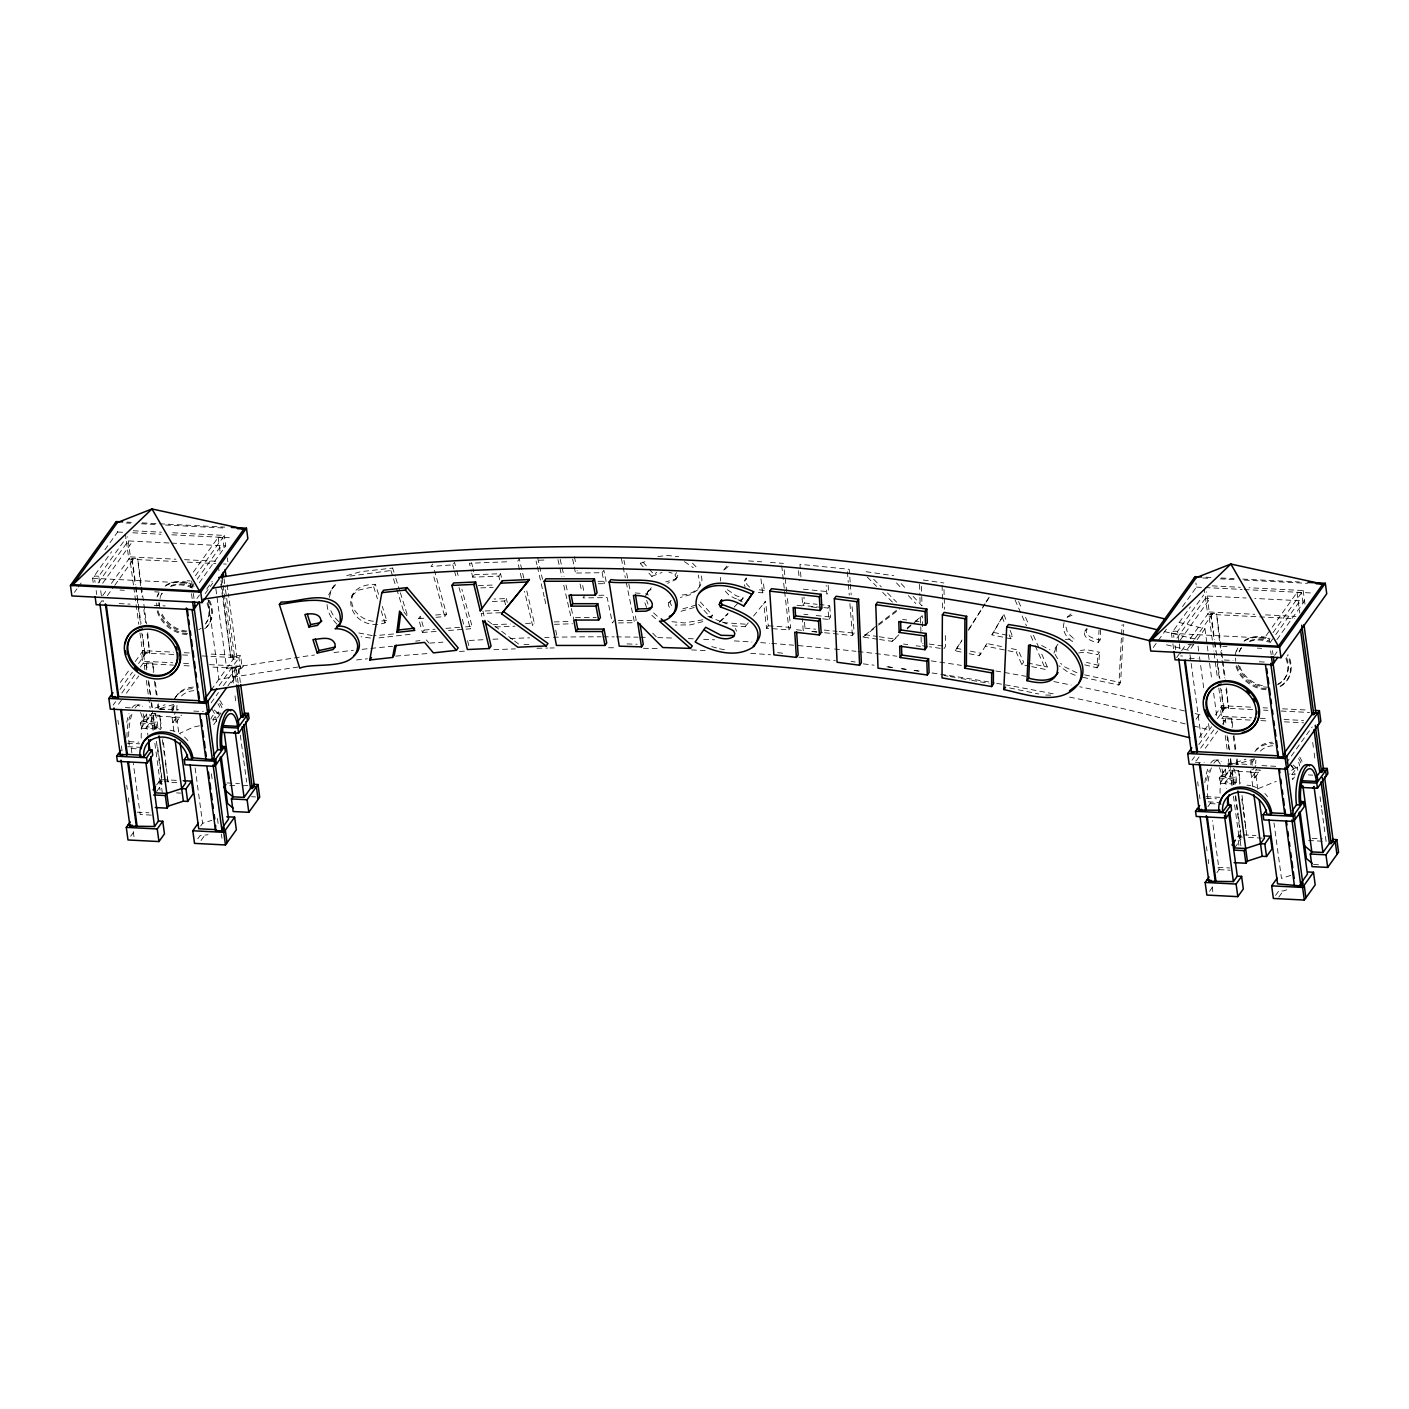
<?xml version="1.0" encoding="UTF-8"?>
<svg xmlns="http://www.w3.org/2000/svg" width="1409" height="1409" viewBox="0 0 1409 1409"><rect width="100%" height="100%" fill="white"/><g stroke="black" fill="none" stroke-linecap="round" stroke-linejoin="round"><path stroke-width="0.75" stroke-dasharray="5 3.75" d="M1084.736 664.837L1097.012 667.831L1097.717 654.657L1099.478 652.208L1086.374 649.672L1080.421 650.5M1100.676 629.664L1100.13 639.845C1094.441 638.964 1084.208 636.481 1086.427 628.731C1079.488 636.269 1091.764 642.293 1098.386 642.293L1099.038 630.07M1097.012 667.831L1098.773 665.4L1099.478 652.208M1082.852 677.306L1118.869 685.038L1122.092 624.698M1118.869 685.038L1120.613 682.59L1123.043 637.344M1123.149 635.195L1123.73 624.416M329.301 597.398L331.502 589.614L335.958 583.432M749.658 587.183L746.84 584.365L746.136 578.077L743.899 583.59L745.097 586.813M1064.077 622.672C1061.91 630.034 1065.838 637.713 1072.319 641.412L1074.063 638.981L1067.476 632.747L1065.239 623.976M699.428 586.796L699.991 583.326L698.283 575.048M668.799 602.612L668.359 605.236L669.803 608.001L671.547 605.571L670.103 602.805L670.543 600.181L668.799 602.612L671.265 600.445M1053.932 653.124L1056.803 645.798L1055.834 654.093M675.651 579.715L677.958 574.89L675.651 579.715L667.602 583.291M141.217 738.157A23.583 8.172 -87.1 0 1 143.119 720.404L144.704 715.702M378.545 594.351L375.393 584.33C334.092 584.154 349.872 633.645 384.956 622.884L386.7 620.436L382.297 606.398M353.465 593.559C346.367 607.596 361.849 621.862 375.675 621.263M1220.088 793.249A23.583 8.172 -87.1 0 1 1221.973 775.496L1223.558 770.793M328.632 594.845L333.898 585.757M644.776 597.029L651.275 587.659M646.52 594.598L648.809 589.931M1010.112 630.351L1012.455 636.322L1010.693 638.77L991.918 634.878L1003.877 614.412L1006.995 622.373M991.918 634.878L1003.877 614.412M969.198 653.706L979.22 655.766L987.04 643.561L1001.535 646.572M961.185 652.05L955.179 650.799L962.03 639.985M968.864 629.171L984.838 603.933M985.965 602.136L990.545 594.915M955.179 650.799L961.484 641.148M968.335 630.334L985.437 603.299M986.582 601.502L991.143 594.281M74.413 592.379L76.949 588.839M78.217 587.06L82.039 581.723M104.9 549.774L117.599 532.021L117.035 527.829M93.17 582.445L92.607 578.254L111.575 551.747M99.599 582.533L98.753 576.263L126.07 538.097M98.102 583.027L128.254 540.915L169.397 543.011M102.646 583.256L131.196 543.363L126.651 543.134M102.751 595.549L106.468 590.353M111.434 583.414L130.403 556.89L127.691 536.723M100.497 602.629L101.783 600.815L103.632 600.903L102.329 602.717M133.468 585.052L130.227 561.081L132.164 558.369L137.695 558.651L141.235 584.805M107.331 595.725L113.513 587.077M114.763 585.351L134.014 558.457M140.583 585.704L137.695 558.651M193.332 572.107L218.148 537.41L222.71 537.639L224.119 548.119L219.575 547.89L197.225 579.099M195.393 575.805L224.313 535.42L170.154 532.655M120.381 682.326L130.315 668.447M135.282 661.508L143.084 650.606L173.413 652.156M141.798 633.081L144.74 654.886L142.89 654.78L144.845 652.068L142.485 634.631M191.025 587.764L195.992 580.825M120.012 689.441L132.376 672.163M138.558 663.516L146.677 652.173M199.303 582.798L225.722 545.882L224.313 535.42M147.716 632.747L149.724 653.265L146.765 631.461M113.143 705.152L115.626 701.682M121.826 693.017L135.475 673.942M140.442 667.003L144.528 661.297L143.084 650.606M144.916 669.768L144.334 665.488L146.289 662.776L152.736 663.093L154.18 673.801M121.456 700.132L117.74 705.31L115.908 705.222M126.405 693.21L138.769 675.933M146.765 669.856L146.184 665.576L148.121 662.864M196.943 598.508L199.426 595.056M152.736 663.093L153.246 672.569M206.7 589.05L212.231 581.301M205.186 593.594L212.636 583.185M208.567 624.627L209.219 623.729M154.743 713.253A23.583 8.172 -87.1 0 1 157.209 722.253L157.896 727.396L156.769 728.981L141.094 728.189L140.407 723.046L146.765 714.169M156.769 728.981L156.064 723.839L157.209 722.253L142.978 721.531L144.299 719.7A27.581 9.564 -87.1 0 0 143.137 713.799M141.094 728.189L151.591 713.535L155.853 713.747M144.299 719.7L147.399 719.858L152.559 712.672L151.098 701.964M153.123 730.496L151.397 717.709L153.352 714.997L159.798 715.332L161.524 728.101M131.847 752.776L131.266 748.514L132.393 746.929M145.655 728.418L155.184 715.103M159.798 715.332L160.873 729.017M177.428 694.884L178.52 693.351M173.888 731.095L172.039 717.445L175.79 712.197M178.644 732.028L176.636 717.128L172.726 722.57L175.949 722.747L175.262 717.604L177.464 714.522M175.949 722.747L181.462 715.067M223.115 595.479L230.724 657.387L220.403 581.124M211.139 690.093L235.056 656.682M223.098 585.299L233.101 659.394L234.951 659.482L236.888 656.77L228.346 593.576M240.358 682.449L238.332 667.461L231.886 667.144L233.278 683.03M219.1 685.567L240.552 655.59L210.223 654.04M211.068 702.915L218.483 692.541M223.432 685.637L236.501 667.373M238.139 683.03L236.395 670.173L238.332 667.461M156.593 785.024L160.52 779.564L177.023 780.392M227.994 685.848L241.996 666.281L240.552 655.59M231.305 682.854L243.493 665.823M156.417 741.24L162.176 783.827L160.327 783.739L162.264 781.026M156.786 791.347L162.176 783.827M176.812 782.699L168.076 782.259L162.968 738.756M216.616 720.58L213.692 724.666L212.988 719.523L218.501 711.844L219.188 716.987M130.702 836.206L134.031 831.557M217.462 717.956L221.213 712.707M200.677 826.026L202.614 823.314L211.896 820.285M351.722 595.989L358.15 590.212L373.649 586.76L375.393 584.33M197.806 838.76L200.008 835.696L208.039 834.709M349.96 576.105L390.892 570.504L392.635 568.056L395.207 576.281M201.029 840.521L204.323 835.907M247.878 785.394L240.675 785.958M432.757 564.058L431.013 566.506L452.782 564.833L454.543 562.385L456.234 568.584M418.596 618.621L420.358 616.173L424.162 630.052L422.401 632.482L418.596 618.621L425.131 618.111M474.428 574.713L500.565 573.71L498.821 576.14L472.684 577.162L474.428 574.713L473.037 568.76M436.033 617.283L444.751 616.614L446.494 614.165L434.465 570.328M465.974 629.154L470.324 628.819L472.085 626.371L461.888 589.226M505.532 604.813L504.633 600.991L506.377 598.561L494.031 599.036M526.807 591.005L534.31 623.077L532.567 625.508L524.553 591.304M598.297 583.749L604.355 583.678L606.099 581.248L603.862 570.293L602.101 572.723L575.506 573.04L577.25 570.61M584.7 595.443L582.956 597.892L607.191 597.61L612.387 622.989L614.148 620.559M643.156 566.717L640.267 563.494L642.011 561.064L647.77 567.492M648.897 573.164L651.768 576.369L656.841 572.283M676.672 572.565L674.929 574.995L676.214 577.338M700.361 601.978L712.584 615.328L710.841 617.758L698.617 604.426M727.361 589.667L736.15 595.743L743.159 597.98L741.416 600.428L734.406 598.173L728.911 595.074L723.134 588.786M758.359 592.555L762.551 592.837L764.294 590.406L763.167 580.438M732.293 625.825L745.15 626.741L746.893 624.293L723.328 622.619M766.549 628.255L768.292 625.807L765.527 601.238L763.766 603.668L766.549 628.255L788.97 629.841L790.713 627.392L787.085 595.391M821.641 607.385L802.69 605.465L804.433 603.017L803.975 597.099M828.122 585.211L828.633 591.745L826.872 594.193L826.202 585.475M804.486 622.197L804.962 628.115L803.218 630.563L802.285 618.692M822.68 618.815L828.844 619.432L827.964 608.036L829.707 605.588L819.175 604.514M828.844 619.432L830.606 617.001L829.707 605.588M824.6 632.729L852.41 635.565L854.171 633.117L851.829 603.334M877.49 639.21L862.907 637.097L876.856 625.332M879.568 639.51L892.056 641.324L898.819 634.79M907.132 629.013L922.296 615.645L922.701 630.439M927.457 646.467L921.31 645.586L923.054 643.138M945.28 635.477L945.598 646.414L943.854 648.862L929.5 646.766M987.04 643.561L985.296 646.009L1006.008 650.289M979.22 655.766L980.981 653.336L968.952 650.852M1029.785 666.228L1021.86 664.59L1016.382 652.437L1018.126 649.989L1009.83 648.281M1021.86 664.59L1023.603 662.142L1018.126 649.989M1031.775 666.633L1045.654 669.504L1047.398 667.056L1040.423 651.169M1098.386 642.293L1100.13 639.845M1153.266 647.471L1157.071 642.152M1158.357 640.373L1167.251 627.938M1182.486 606.645L1196.47 587.113L1195.906 582.921M1172.041 637.537L1171.46 633.346L1190.446 606.839M1179.034 641.817L1177.607 631.355L1203.673 594.933M1176.955 638.118L1207.108 596.007L1246.102 597.997M1180.266 640.091L1210.067 598.455L1205.505 598.226M1176.638 657.58L1180.372 652.367M1181.605 650.641L1185.339 645.428M1190.288 638.506L1209.274 611.982L1206.544 591.815M1212.321 640.144L1209.081 616.173L1211.018 613.461L1216.548 613.743L1221.568 650.782M1187.435 649.091L1193.617 640.443M1194.85 638.717L1212.867 613.549M1193.863 644.265L1189.425 650.465L1165.261 644.512M1197.174 639.616L1204.942 628.784L1176.515 621.792M1219.437 640.796L1216.548 613.743M1240.431 649.179L1241.082 648.281A26.56 21.91 35.6 0 0 1238.846 653.741M1196.012 719.277L1199.341 714.627M1265.986 635.864L1270.953 628.925M1272.186 627.181L1297.02 592.502L1301.564 592.731L1302.973 603.211L1298.429 602.982L1274.846 635.917M1273.014 632.623L1303.166 590.512L1249.008 587.747M1199.235 737.418L1209.169 723.539M1215.386 714.874L1221.938 705.698L1252.266 707.248M1220.652 688.173L1223.593 709.977L1221.762 709.872L1223.699 707.159L1221.339 689.723M1269.879 642.856L1273.613 637.661M1198.865 744.533L1211.599 726.745M1217.411 718.608L1225.531 707.265M1276.924 639.633L1304.575 600.974L1254.767 598.438M1226.57 687.839L1228.578 708.357L1225.636 686.553M1191.996 760.244L1194.48 756.774M1200.679 748.109L1214.347 729.034M1250.206 720.069L1221.797 718.625L1223.382 716.388L1221.938 705.698M1223.787 724.86L1223.206 720.563L1225.143 717.85L1231.589 718.185L1232.752 726.745M1199.077 756.95L1196.611 760.402L1194.762 760.314M1205.259 748.302L1217.623 731.024M1222.572 724.12L1226.992 717.956M1274.564 655.326L1277.047 651.874M1231.589 718.185L1232.1 727.66M1284.251 679.156L1284.885 678.257M1287.421 679.719L1288.073 678.821M1233.615 768.345A23.583 8.172 -87.1 0 1 1236.063 777.345L1236.75 782.488L1235.623 784.073L1219.965 783.281L1219.261 778.138L1225.619 769.261M1246.824 764.347L1229.758 763.484L1228.155 765.721L1228.842 770.864L1219.965 783.281M1235.623 784.073L1234.936 778.93L1236.063 777.345L1221.832 776.623L1223.153 774.791A27.581 9.564 -87.1 0 0 1221.99 768.891M1223.153 774.791L1226.27 774.95L1230.374 769.191M1231.994 785.588L1230.268 772.801L1232.206 770.089L1238.652 770.424L1240.378 783.193M1207.971 806.617L1211.264 802.02M1224.509 783.51L1234.055 770.177M1238.652 770.424L1239.744 784.108M1257.374 748.443L1256.282 749.975A27.581 22.755 35.6 0 1 1273.577 743.741M1255.895 765.545L1250.893 772.519L1253.024 788.318M1257.797 789.251L1255.489 772.22L1251.597 777.662L1254.82 777.838L1254.116 772.696L1256.317 769.613M1254.82 777.838L1260.315 770.142L1251.773 769.719M1286.206 763.185L1312.184 726.903M1238.916 845.277L1237.771 836.876L1239.374 834.656L1241.082 847.249M1235.27 796.332L1241.03 838.919L1239.198 838.831L1241.135 836.118L1240.272 829.725M1216.9 872.647L1219.049 869.635L1212.427 820.637M1234.566 847.954L1241.03 838.919M1294.501 777.028L1292.546 779.758L1291.859 774.615L1297.354 766.936L1297.812 770.371M1209.556 891.298L1212.885 886.648M1275.568 895.402L1278.861 890.787L1283.176 890.999L1288.742 889.202M1278.791 897.146L1283.176 890.999M1055.059 648.228L1059.586 641.94M1084.683 631.179L1087.484 628.925M745.15 626.741L749.148 621.792M753.551 616.05L765.527 601.238M726.78 566.119L722.764 571.244L728.858 565.89M1067.159 617.177L1071.985 613.056M332.154 588.205L337.755 582.604M744.375 580.508L746.611 578.077M719.048 622.32L728.101 613.197M734.124 607.103L738.651 602.541M740.148 601.027L743.159 597.98M720.316 621.721L727.854 614.113M697.895 589.755L690.181 594.774L680.336 597.434M647.066 592.379L652.878 588.081M907.202 627.938L913.913 622.479M915.586 621.105L922.296 615.645M892.056 641.324L898.748 635.864M878.6 624.011L899.506 608.036M862.907 637.097L876.856 626.441M878.6 625.12L899.488 609.146M677.394 577.267L674.664 579.328L665.805 581.882M1067.458 617.212L1073.764 614.447M709.432 616.948L712.584 615.328M651.768 576.369L661.966 572.494M696.011 605.025L682.22 609.04M694.25 607.473L680.459 611.471M1258.36 788.547L1276.29 781.326M346.755 575.629L360.81 571.667L392.635 568.056M173.765 704.447L159.287 708.78M1254.556 758.782L1236.045 764.435M640.267 563.494L644.899 561.733M702.88 619.766L684.475 622.954L671.688 621.686M702.827 621.616L690.463 624.856L675.298 625.05M154.884 708.093L165.152 704.747M1227.574 765.175L1246.067 759.169M1290.75 875.376L1281.486 878.406L1274 823.032M1078.678 652.948L1084.613 652.12L1097.717 654.657M682.097 594.985C692.841 594.633 706.402 586.232 700.467 574.027M199.391 725.829L193.491 727.044L179.507 733.455A23.583 19.462 35.6 0 1 182.941 735.709M657.862 556.467L667.936 555.516L678.592 556.696M298.109 667.003L218.888 679.261L208.145 599.776M1065.222 639.387L1074.063 638.981M381.769 620.999L386.7 620.436M393.481 633.98L374.001 635.741M379.021 637.872L410.829 634.261M415.69 641.113L419.952 640.637M435.592 615.011L446.494 614.165M424.162 630.052L435.046 629.207M445.931 628.379L463.367 627.04M465.551 626.882L472.085 626.371M422.401 632.482L437.653 631.32M448.555 630.492L463.79 629.312M523.954 644.582L532.69 644.177M506.624 561.804L469.426 563.248L471.293 571.209M478.408 585.616L494.894 584.964M480.786 587.888L493.15 587.412M492.269 601.484L504.633 600.991M485.101 610.96L500.354 610.361M500.776 612.721L481.173 613.479L482.107 617.459M492.745 624.698L510.234 624.011M525.557 623.412L534.31 623.077M495.369 626.97L515.06 626.195M543.927 560.06L535.913 560.306L536.882 564.586M554.195 621.95L570.222 621.439M554.459 624.328L572.477 623.747M598.015 581.336L606.099 581.248M598.843 595.285L606.927 595.179M618.164 620.506L636.252 620.295L634.948 613.866M618.428 622.919L634.508 622.725L625.755 579.944M575.506 617.618L596.271 617.6M1045.742 695.042L1050.885 695.148M635.177 592.96L643.42 593.576M627.058 643.913L637.185 644.23M127.057 522.105L131.389 522.334M142.239 522.88L157.438 523.655M159.622 523.778L224.753 527.107M1205.91 577.197L1212.427 577.531M1221.11 577.972L1234.125 578.641M1242.808 579.081L1299.274 581.97M126.123 523.003L130.491 523.215M141.393 523.778L156.681 524.553M165.399 525.011L224.33 528.023M1202.793 577.972L1211.529 578.43M1220.247 578.87L1235.534 579.645M1244.27 580.103L1307.552 583.326M133.327 530.77L161.489 532.215M1212.198 585.862L1240.343 587.306M117.599 532.021L124.115 532.355M132.798 532.796L161.031 534.24M171.88 534.804L232.679 537.903M1196.47 587.113L1202.987 587.447M1205.153 587.553L1242.069 589.438M1244.235 589.561L1313.716 593.101M171.563 543.117L225.722 545.882M130.403 556.89L175.896 559.214M184.561 559.655L219.223 561.434M1209.274 611.982L1254.75 614.306M1265.581 614.87L1295.91 616.42M133.362 559.355L128.818 559.126L125.524 534.768M137.043 559.549L178.644 561.68M187.397 562.121L215.859 563.582M223.573 563.97L226.285 564.111M1212.216 614.447L1207.672 614.218L1204.378 589.86M1215.914 614.641L1257.497 616.772M1259.699 616.878L1294.712 618.657M130.227 561.081L132.076 561.169L135.317 585.14M1209.081 616.173L1210.93 616.261L1214.171 640.232M98.753 576.263L94.209 576.017L95.055 582.304M187.133 580.772L190.162 580.931M1177.607 631.355L1173.063 631.109L1173.908 637.396M92.607 578.254L190.074 583.238L190.638 587.43M1171.46 633.346L1268.945 638.33L1269.509 642.504M120.012 590.054L124.344 590.283M154.673 591.815L159.006 592.044M1188.051 644.582L1194.55 644.917M1222.695 646.361L1227.028 646.59M1257.356 648.122L1261.689 648.351M1180.636 655.907L1182.486 655.995M119.149 603.58L130.104 604.126M154.18 605.359L165.135 605.923M1189.249 658.214L1198.02 658.672M1224.28 660.011L1233.034 660.451M1259.311 661.79L1265.881 662.124M184.227 652.702L190.726 653.036M1263.098 707.794L1267.431 708.023M1282.595 708.797L1308.574 710.118M144.845 652.068L150.358 652.349M231.358 656.488L236.888 656.77M1223.699 707.159L1229.229 707.441M173.8 654.481L141.481 652.843L142.925 663.533L173.483 665.101M182.554 654.938L189.123 655.273M202.262 655.942L238.949 657.809L240.393 668.518L211.984 667.056M1252.654 709.572L1220.335 707.934L1221.797 718.625M1263.609 710.136L1267.977 710.365M1281.116 711.034L1309.577 712.478M144.528 661.297L172.691 662.741M183.522 663.287L190.021 663.621M209.501 664.625L241.996 666.281M1223.382 716.388L1251.544 717.833M1260.21 718.273L1268.875 718.713M1284.039 719.488L1303.536 720.492M184.174 665.647L192.734 666.07M1260.896 720.615L1269.456 721.056M1284.427 721.831L1303.677 722.799M144.334 665.488L146.184 665.576M236.395 670.173L234.563 670.085L236.289 682.925M1223.206 720.563L1225.037 720.668M136.884 704.852L140.002 705.011M1215.756 759.944L1218.855 760.103M159.428 708.833L178.626 709.801M125.331 707.582L133.89 708.005M159.569 709.326L168.129 709.766M193.79 711.069L203.283 711.563M1195.308 762.216L1204.202 762.656M1227.732 763.872L1238.423 764.418M1261.953 765.615L1276.941 766.373M221.09 713.148L217.021 712.936A23.583 8.172 -87.1 0 0 210.839 719.083M179.859 717.287L149.988 715.772L149.301 710.629M1228.842 770.864L1258.713 772.379M1308.415 774.915L1312.801 775.144M172.039 717.445L175.262 717.604M212.988 719.523L216.229 719.7L216.687 723.116M1254.116 772.696L1250.893 772.519A23.583 19.462 35.6 0 1 1250.734 768.909M1291.859 774.615L1295.082 774.791A23.583 19.462 35.6 0 0 1290.714 764.171M151.397 717.709L153.246 717.815L154.972 730.584M1230.268 772.801L1232.1 772.889L1233.826 785.676M140.407 723.046L156.064 723.839M1219.261 778.138L1234.936 778.93M157.896 727.396L146.783 726.833L147.927 735.357M1236.75 782.488L1225.636 781.925L1226.499 788.318M129.117 741.662L138.91 742.156M1206.016 796.649L1221.673 797.441M127.462 743.212L139.65 743.829M1206.315 798.304L1216.478 798.815M127.849 746.7L141.657 747.404M1208.235 801.862L1220.529 802.496M131.266 748.514L140.53 748.989M1210.12 803.606L1221.251 804.169M227.025 782.946L239.407 783.58M1243.495 834.868L1255.895 835.484M1312.078 838.355L1322.399 838.883M164.113 781.114L168.728 781.361M161.63 781.925L158.918 781.784L160.062 790.202M229.755 785.412L238.491 785.852M1237.771 836.876L1242.333 837.105M1262.235 838.126L1246.93 837.351L1241.822 793.848M1308.609 840.504L1326.098 841.384L1325.235 835.009M176.565 792.897L180.669 793.108M251.489 796.719L255.593 796.93M1313.523 864.51L1319.405 864.809M137.166 812.183L148.914 812.782M1217.975 867.38L1229.722 867.979M151.309 815.106L140.195 814.543L133.291 763.414M1219.049 869.635L1230.163 870.198M748.619 560.923L761.688 561.839M770.406 562.455L783.474 563.389M764.294 590.406L755.999 589.455M768.292 625.807L790.713 627.392M372.275 635.6L356.636 632.535M370.532 638.048L361.074 636.745M803.359 589.191L828.633 591.745M804.433 603.017L817.079 604.302M823.754 607.596L827.964 608.036M803.87 614.289L807.991 614.694M816.216 615.539L830.606 617.001M804.962 628.115L815.652 629.207M824.212 630.07L837.052 631.373M839.183 631.602L854.171 633.117M811.76 631.426L822.469 632.518M796.966 605.271L803.218 605.976M811.531 606.927L817.784 607.631M796.49 629.735L802.654 630.439M812.94 631.602L817.044 632.06M777.68 652.631L783.827 653.336M851.106 661.455L855.193 661.983M902.588 619.414L906.709 619.978M914.952 621.122L919.073 621.704M903.521 644.019L907.731 644.6M916.185 645.78L920.394 646.361M888.339 666.897L892.637 667.496M901.214 668.694L905.494 669.293M914.071 670.473L918.369 671.071M866.059 571.702L893.799 575.735M923.335 580.015L943.819 582.991M864.668 634.649L877.155 636.463M879.234 636.762L893.799 638.893M929.2 644.036L945.598 646.414M719.488 648.809L725.476 649.813M943.766 675.457L948.081 676.214M950.23 676.584L958.86 678.099M961.008 678.469L969.639 679.983M971.787 680.353L978.269 681.48M980.417 681.85L989.048 683.365M993.662 632.447L1012.455 636.322M1008.087 650.711L1016.382 652.437M956.922 648.351L960.938 649.179M1027.566 662.97L1047.398 667.056M1009.725 687.962L1038.82 694.021M1098.773 665.4L1086.48 662.389M1084.595 674.858L1120.613 682.59M1164.521 631.584L1195.202 639.14M1184.476 710.964L1133.488 698.424A2330.257 1922.475 35.6 0 0 1079.734 686.764M1195.096 713.57L1203.304 715.596M1185.216 723.891L1125.721 709.255A2330.257 1922.475 35.6 0 0 1067.687 696.733M1193.564 725.952L1209.38 729.844L1208.499 723.398M711.721 646.572L717.551 648.246M668.958 572.23L672.163 573.216M720.51 621.422L707.071 615.944M722.289 622.038L730.302 625.226M1076.952 672.815L1064.957 667.021L1060.59 663.269M1075.208 675.263L1068.656 672.639L1058.828 665.7M645.463 593.823L648.369 595.021M1041.674 645.533L1049.987 649.813M1221.973 775.496L1237.454 783.58M143.119 720.404L160.52 729.51M737.911 599.6L743.617 602.629M684.457 561.645L693.246 567.686M487.725 620.805L512.876 639.721M514.549 640.989L519.586 644.776M657.281 616.226L651.469 610.978M655.537 618.657L649.725 613.408M692.524 563.195L697.913 568.725M1293.075 765.069L1297.936 769.12A23.583 8.172 -87.1 0 0 1289.711 774.175M214.221 709.977L219.064 714.028M873.703 579.31L881.347 586.919M887.476 592.995L896.652 602.136M867.363 577.179L876.539 586.32M882.668 592.396L893.376 603.052M652.719 633.187L657.158 637.643M1290.679 765.439L1293.726 768.557M901.214 583.661L907.167 590.019M913.102 596.359L922.014 605.888L921.715 594.985M896.511 582.939L902.447 589.279M908.382 595.62L915.815 603.563M338.706 621.739L334.866 617.512A28.092 23.178 35.6 0 1 329.917 608.142M336.962 624.187L333.105 619.942A28.092 23.178 35.6 0 1 327.011 603.422M649.214 569.113L653.529 573.939M426.328 639.933L428.847 642.944M403.855 611.858L407.677 616.702M1055.094 654.375L1057.736 658.901M1018.584 601.537L1022.071 609.481M1025.576 617.424L1029.063 625.367M1033.431 635.283L1039.543 649.197M1015.096 600.005L1026.439 625.807M1030.807 635.741L1034.294 643.684M1035.175 645.674L1045.654 669.504M735.41 628.484L736.555 631.197M1002.116 616.86L1004.458 622.831M1009.143 634.772L1010.693 638.77M646.625 600.375L647.981 604.091M644.882 602.823L647.594 610.238M395.841 578.342L399.716 590.688M400.35 592.749L408.082 617.424M390.892 570.504L396.035 586.954M396.669 589.015L404.401 613.69M373.649 586.76L377.418 598.807M381.187 610.837L384.956 622.884M456.798 570.645L459.07 578.905M452.782 564.833L453.927 568.954M454.491 571.032L456.745 579.275M459.017 587.535L470.324 628.819M433.866 576.933L444.751 616.614M462.416 619.308L463.966 625.719M467.577 640.672L469.127 647.083M523.813 578.183L519.305 558.933L517.561 561.381L521.559 578.483M500.565 573.71L501.428 577.355M506.377 598.561L507.275 602.383M498.821 576.14L499.684 579.786M471.645 562.807L472.579 566.77M482.917 611.03L484.784 618.991M471.751 573.181L472.684 577.162M560.183 559.303L564.058 576.404M565.995 584.964L567.44 591.375M571.314 608.477L573.745 619.167M557.946 559.602L561.821 576.704M563.759 585.263L567.14 600.234M567.633 602.365L571.032 617.336M537.674 557.876L542.518 579.258M537.375 566.717L544.156 596.659M544.631 598.807L546.093 605.218M623.993 560.377L624.874 564.657M626.635 573.216L628.379 581.776M628.819 583.925L630.563 592.467M621.387 558.545L622.69 564.974M623.13 567.105L625.314 577.796M602.101 572.723L604.355 583.678M582.674 585.51L583.89 591.481M574.396 556.696L576.034 564.639M580.103 583.978L581.741 591.921M572.653 559.126L573.868 565.097M574.273 567.087L575.506 573.04M555.745 630.175L556.978 636.586M1303.166 590.512L1305.121 604.972M1297.02 592.502L1299.785 612.968M1312.712 742.402L1313.857 750.962M1314.157 753.093L1315.319 761.67M1320.039 796.666L1321.483 807.322M1321.765 809.435L1324.936 832.878M1272.486 650.553L1273.031 654.551M1270.619 650.799L1271.165 654.798M1233.914 735.304L1235.94 750.293M1237.084 758.852L1237.965 765.281M1221.867 652.966L1222.748 659.5M1223.03 661.684L1225.39 679.12M1233.262 736.22L1235.288 751.191M1236.45 759.768L1237.014 764.048M1241.752 799.009L1243.196 809.664M1243.478 811.795L1244.922 822.433M1245.204 824.564L1245.785 828.827M1219.736 642.98L1221.797 658.232M1222.096 660.398L1224.456 677.835M1211.018 613.461L1214.558 639.598M1214.857 641.782L1219.859 678.839M1225.143 717.85L1226.306 726.428M1227.75 737.118L1229.476 749.958M1230.638 758.535L1231.501 764.946M1232.206 770.089L1234.214 785.007M1235.658 795.645L1238.247 814.825M1238.546 816.938L1239.973 827.594M1214.47 642.416L1215.65 651.134M1217.411 664.203L1219.172 677.289M1227.063 735.657L1229.088 750.627M1230.251 759.187L1231.413 767.746M1229.758 763.484L1230.444 768.627M1212.621 642.31L1213.801 651.028M1214.1 653.212L1217.341 677.183M1218.803 688.085L1221.762 709.872M1225.231 735.551L1227.257 750.539M1228.401 759.099L1228.983 763.379M1233.439 796.226L1239.198 838.831M1204.942 628.784L1206.967 643.825M1207.266 645.974L1211.899 680.336M1213.642 693.228L1217.129 718.995M1198.055 646.062L1199.218 654.657M1199.499 656.805L1204.149 691.167M1190.006 654.762L1201.613 740.676M1179.298 643.807L1180.654 653.811M1212.145 886.772L1213.008 893.077M1197.65 781.713L1198.231 785.993M1199.394 794.553L1199.975 798.833M1206.421 846.615L1207.002 850.877M1208.165 859.402L1208.728 863.664M1175.018 645.586L1175.564 649.584M1172.887 643.825L1173.697 649.813M227.342 557.876L227.888 561.874M227.166 584.858L228.047 591.393M224.049 578.852L225.229 587.571M225.528 589.755L234.951 659.482M218.148 537.41L220.385 553.878M222.217 578.764L222.798 583.115M221.054 580.209L222.816 593.295M218.342 565.872L219.223 572.406M231.886 667.144L234.211 684.263M235.004 695.87L235.867 702.298M240.323 735.181L243.493 758.606M243.775 760.737L246.663 782.048M215.894 588.944L226.655 668.43L305.859 656.171A2330.257 1922.475 35.6 0 1 314.489 655.009M191.677 581.001L192.522 587.289M193.368 593.471L194.178 599.459M191.501 593.7L192.311 599.706M221.372 834.093L221.953 838.285M211.403 773.752L212.565 782.277M217.444 818.488L218.307 824.793M195.129 767.94L202.614 823.314M155.342 682.361L157.068 695.201M158.231 703.76L158.812 708.04M141.534 586.972L146.536 624.028M154.409 681.128L156.434 696.116M157.579 704.676L158.16 708.956M162.317 739.655L163.462 748.179M163.761 750.31L164.325 754.572M165.487 763.097L166.068 767.341M167.213 775.866L168.076 782.259M140.882 587.888L142.062 596.606M143.824 609.674L145.603 622.743M132.164 558.369L135.704 584.524M136.004 586.69L141.006 623.747M146.289 662.776L147.152 669.187M148.896 682.026L150.622 694.866M151.785 703.443L152.366 707.723M153.352 714.997L155.36 729.915M157.667 746.946L158.53 753.339M158.812 755.471L161.982 778.895M135.599 587.324L136.779 596.042M137.078 598.226L140.618 624.363M148.209 680.565L150.816 699.815M160.52 779.564L162.229 792.157M133.767 587.236L138.769 624.275M139.949 632.993L142.89 654.78M146.36 680.459L148.385 695.447M148.685 697.578L150.129 708.287M154.867 743.265L160.327 783.739M100.708 590.723L101.8 598.719M133.291 831.68L134.137 837.985M117.933 720.193L118.497 724.49M121.403 745.889L122.266 752.3M126.704 785.13L127.286 789.392M128.43 797.917L129.012 802.179M96.164 590.494L96.71 594.492M784.197 569.782L786.856 593.259M781.731 565.819L784.373 589.297M784.619 591.428L788.97 629.841M760.966 578.888L762.551 592.837M1235.517 658.073L1235.781 661.244M156.663 602.982L156.91 606.152M850.173 582.076L849.169 569.306L799.96 564.304L801.052 578.148M850.332 584.189L851.177 594.827M847.425 571.755L848.253 582.393M848.429 584.506L849.257 595.144M849.926 603.651L852.41 635.565M802.073 597.557L802.69 605.465M798.533 570.698L799.308 580.578M943.995 589.561L944.558 609.234M942.075 585.439L942.744 609.498M921.468 586.267L921.645 592.802M919.601 584.348L919.901 595.25M919.954 597.416L920.2 606.134M920.535 618.075L921.01 635.001M921.081 637.115L921.31 645.586M720.527 577.479L720.563 581.036M333.933 652.561A2330.257 1922.475 35.6 0 1 353.448 650.289M362.131 649.338A2330.257 1922.475 35.6 0 1 368.665 648.633M370.831 648.404A2330.257 1922.475 35.6 0 1 392.618 646.273M429.815 643.12A2330.257 1922.475 35.6 0 1 442.99 642.152M469.32 640.479A2330.257 1922.475 35.6 0 1 484.361 639.668M492.956 639.246A2330.257 1922.475 35.6 0 1 499.402 638.964M510.181 638.506A2330.257 1922.475 35.6 0 1 529.59 637.837M544.719 637.432A2330.257 1922.475 35.6 0 1 549.052 637.326M553.367 637.238A2330.257 1922.475 35.6 0 1 601.097 636.815M603.263 636.815A2330.257 1922.475 35.6 0 1 614.148 636.868M616.314 636.886A2330.257 1922.475 35.6 0 1 638.101 637.185M640.285 637.22A2330.257 1922.475 35.6 0 1 649.003 637.396M657.739 637.608A2330.257 1922.475 35.6 0 1 675.21 638.136M688.332 638.629A2330.257 1922.475 35.6 0 1 694.901 638.893M703.655 639.281A2330.257 1922.475 35.6 0 1 714.61 639.809M734.336 640.901A2330.257 1922.475 35.6 0 1 751.895 642.028M760.684 642.627A2330.257 1922.475 35.6 0 1 769.473 643.261M771.674 643.437A2330.257 1922.475 35.6 0 1 793.654 645.199M798.058 645.569A2330.257 1922.475 35.6 0 1 832.384 648.792M834.515 649.021A2330.257 1922.475 35.6 0 1 856.003 651.31M858.151 651.557A2330.257 1922.475 35.6 0 1 896.828 656.207M931.261 660.891A2330.257 1922.475 35.6 0 1 937.707 661.825M939.856 662.142A2330.257 1922.475 35.6 0 1 961.378 665.383M995.811 671.001A2330.257 1922.475 35.6 0 1 1025.946 676.32M1053.932 681.604A2330.257 1922.475 35.6 0 1 1071.139 685.021M356.547 659.94A2330.257 1922.475 35.6 0 1 367.432 658.796M395.788 656.118A2330.257 1922.475 35.6 0 1 428.635 653.477M459.422 651.451A2330.257 1922.475 35.6 0 1 465.851 651.081M493.802 649.708A2330.257 1922.475 35.6 0 1 515.359 648.88M536.97 648.263A2330.257 1922.475 35.6 0 1 547.784 648.034M549.95 647.999A2330.257 1922.475 35.6 0 1 554.283 647.929M608.565 647.735A2330.257 1922.475 35.6 0 1 617.265 647.823M643.42 648.281A2330.257 1922.475 35.6 0 1 658.707 648.704M691.52 649.919A2330.257 1922.475 35.6 0 1 706.842 650.659M750.733 653.318A2330.257 1922.475 35.6 0 1 770.494 654.78M798.868 657.175A2330.257 1922.475 35.6 0 1 835.361 660.751M863.277 663.868A2330.257 1922.475 35.6 0 1 874.038 665.171M886.93 666.774A2330.257 1922.475 35.6 0 1 893.376 667.602M901.989 668.747A2330.257 1922.475 35.6 0 1 906.286 669.328M914.881 670.508A2330.257 1922.475 35.6 0 1 919.196 671.107M932.106 672.974A2330.257 1922.475 35.6 0 1 938.553 673.925M940.719 674.259A2330.257 1922.475 35.6 0 1 994.525 682.942M996.674 683.33A2330.257 1922.475 35.6 0 1 1054.777 694.126M1252.442 762.216A23.583 19.462 35.6 0 1 1254.257 759.345M1250.857 764.77A27.581 22.755 35.6 0 1 1251.069 760.596M1298.605 758.553A27.581 22.755 35.6 0 1 1301 763.15M1280.024 686.711A29.519 24.34 35.6 0 0 1290.538 666.334L1289.975 662.67A29.519 24.34 35.6 0 0 1287.28 655.484M1265.81 689.706A29.519 24.34 35.6 0 1 1235.992 666.281M1235.129 655.432A29.519 24.34 35.6 0 1 1237.225 648.88M1243.971 641.324A29.519 24.34 35.6 0 1 1269.333 639.633M1285.889 658.567A26.56 21.91 35.6 0 1 1277.487 684.827M1268.399 687.134A26.56 21.91 35.6 0 1 1238.124 663.868M1239.092 651.803A26.56 21.91 35.6 0 1 1242.157 646.819M1249.378 641.659A26.56 21.91 35.6 0 1 1268.716 642.046M1280.675 685.813A29.519 24.34 35.6 0 0 1291.172 665.435L1290.609 661.772A29.519 24.34 35.6 0 0 1287.932 654.586M1266.462 688.807A29.519 24.34 35.6 0 1 1236.644 665.365M1236.556 651.152A29.519 24.34 35.6 0 1 1237.859 647.981M1244.623 640.408A29.519 24.34 35.6 0 1 1269.985 638.735M1286.54 657.668A26.56 21.91 35.6 0 1 1278.139 683.929M1262.394 685.672A26.56 21.91 35.6 0 1 1239.638 666.105M1250.03 640.76A26.56 21.91 35.6 0 1 1269.368 641.13M1255.736 763.731A23.583 19.462 35.6 0 1 1255.912 760.173M1260.368 751.085A23.583 19.462 35.6 0 1 1275.163 745.766M1298.587 762.357A23.583 19.462 35.6 0 1 1299.75 765.985M1246.93 785.183A23.583 19.462 35.6 0 1 1250.822 785.694M1252.742 786.187A23.583 19.462 35.6 0 1 1256.546 787.631M1264.859 793.514A23.583 19.462 35.6 0 1 1267.484 796.631M1213.889 763.167A27.581 9.564 -87.1 0 1 1221.268 761.371M1225.09 769.05A27.581 9.564 -87.1 0 1 1226.27 774.95M1207.918 798.674A27.581 9.564 -87.1 0 1 1211.652 767.271M1252.143 765.351A27.581 22.755 35.6 0 1 1252.161 759.064M1254.926 751.561A27.581 22.755 35.6 0 1 1272.433 742.191M1299.697 757.038A27.581 22.755 35.6 0 1 1302.092 761.617M1210.771 763.009A27.581 9.564 -87.1 0 1 1220.282 764.259M1204.871 782.629A27.581 9.564 -87.1 0 1 1208.535 767.112M1219.384 767.623A23.583 8.172 -87.1 0 1 1221.832 776.623M1206.597 780.339A23.583 8.172 -87.1 0 1 1209.345 770.071M172.391 710.347A23.583 19.462 35.6 0 1 175.385 704.253M211.843 709.079A23.583 19.462 35.6 0 1 216.229 719.7M172.197 711.792A27.581 22.755 35.6 0 1 172.215 705.504M173.994 699.745A27.581 22.755 35.6 0 1 194.724 688.649M219.734 703.461A27.581 22.755 35.6 0 1 222.129 708.058M186.957 634.614A29.519 24.34 35.6 0 1 157.139 611.189M157.051 596.958A29.519 24.34 35.6 0 1 158.354 593.788M165.117 586.232A29.519 24.34 35.6 0 1 194.178 586.267M208.409 600.393A29.519 24.34 35.6 0 1 211.103 607.578L211.667 611.242A29.519 24.34 35.6 0 1 206.524 627.34M201.205 628.185A26.56 21.91 35.6 0 1 198.634 629.735M186.235 631.972A26.56 21.91 35.6 0 1 160.133 611.911M158.847 605.623A26.56 21.91 35.6 0 1 158.865 602.541M160.239 596.712A26.56 21.91 35.6 0 1 161.577 594.087L162.211 593.189A26.56 21.91 35.6 0 0 159.992 598.649M170.524 586.567A26.56 21.91 35.6 0 1 193.051 588.434M207.035 603.475A26.56 21.91 35.6 0 1 205.379 624.064M204.692 628.784A29.519 24.34 35.6 0 0 212.319 610.344L211.755 606.68A29.519 24.34 35.6 0 0 209.06 599.494M187.591 633.715A29.519 24.34 35.6 0 1 157.79 610.273M157.702 596.06A29.519 24.34 35.6 0 1 159.006 592.89M165.769 585.334A29.519 24.34 35.6 0 1 191.113 583.643M186.886 631.073A26.56 21.91 35.6 0 1 160.785 611.013M159.921 607.878A26.56 21.91 35.6 0 1 159.516 601.625M171.176 585.668A26.56 21.91 35.6 0 1 193.702 587.518M207.687 602.576A26.56 21.91 35.6 0 1 206.031 623.165M170.013 730.267A23.583 19.462 35.6 0 1 177.675 732.539M184.526 737.013A23.583 19.462 35.6 0 1 188.63 741.539M135.017 708.075A27.581 9.564 -87.1 0 1 142.415 706.279M146.237 713.958A27.581 9.564 -87.1 0 1 147.399 719.858M129.258 745.202A27.581 9.564 -87.1 0 1 132.781 712.179M177.023 710.453A23.583 19.462 35.6 0 1 177.058 705.081M181.497 695.993A23.583 19.462 35.6 0 1 196.291 690.674M217.955 703.76A23.583 19.462 35.6 0 1 219.734 707.265M173.289 710.259A27.581 22.755 35.6 0 1 173.307 703.972M175.086 698.212A27.581 22.755 35.6 0 1 193.579 687.099M219.839 700.502A27.581 22.755 35.6 0 1 223.221 706.525M140.53 712.531A23.583 8.172 -87.1 0 1 142.978 721.531M127.004 737.435A23.583 8.172 -87.1 0 1 130.473 714.979M131.918 707.917A27.581 9.564 -87.1 0 1 139.297 706.12M126.757 722.341A27.581 9.564 -87.1 0 1 129.012 713.711"/><path stroke-width="1.5" d="M966.38 665.717L966.662 616.314L944.136 612.387L942.374 614.835L942.022 677.905L991.601 686.553L993.363 684.105L993.433 670.437L966.38 665.717L964.637 668.165L991.689 672.868L993.433 670.437M964.637 668.165L964.918 618.762L966.662 616.314M991.601 686.553L991.689 672.868M1003.824 689.547L1006.695 626.952L1008.439 624.504C1035.139 628.784 1072.408 634.015 1082.147 664.449A28.092 23.178 35.6 0 1 1080.474 680.582C1064.922 708.251 1027.231 694.778 1003.824 689.547L1005.568 687.099M1026.967 680.653L1028.588 645.216C1043.206 646.255 1062.879 657.933 1056.31 674.999C1050.057 685.091 1036.76 683.101 1026.967 680.653L1028.711 678.222L1030.243 644.864M396.845 632.412L399.575 611.083L414.827 630.404L396.845 632.412L398.588 629.982L400.772 612.915M340.08 623.13C344.095 589.402 296.172 602.471 279.369 604.496L299.765 668.201C314.313 661.737 356.072 671.882 357.692 645.974C356.477 634.913 345.575 628.22 335.078 628.766C345.24 622.954 343.778 608.688 335.183 602.295C318.91 592.044 298.514 602.4 281.113 602.066L279.369 604.496M369.774 659.993L381.839 592.661L383.583 590.212L407.095 587.606L458.154 647.893L456.41 650.324L433.391 652.895L424.585 642.381L394.802 645.692L392.547 657.457L369.774 659.993L371.518 657.545M396.176 645.216L394.309 655.009L392.547 657.457M719.259 604.531L721.672 599.864L719.259 604.531L720.475 606.997C736.22 612.792 769.42 623.518 754.009 646.414C736.713 659.025 712.197 651.698 695.148 641.958L705.662 627.252L721.073 635.3L733.314 635.6M719.911 602.295C727.255 596.976 736.96 602.33 743.776 606.064L753.674 591.762C736.766 583.89 708.375 575.312 697.349 596.236C689.248 619.449 720.158 622.637 733.666 630.933L734.811 633.627L734.107 636.287C724.49 642.768 712.161 635.353 703.919 629.7M753.674 591.762L743.776 606.064M231.27 527.424L246.469 528.199L247.878 538.678L202.139 602.594L71.859 595.937L70.45 585.457L116.19 521.559L122.706 521.894M72.299 585.563L117.387 522.545L151.978 508.948L243.968 529.009L198.88 592.027M226.743 687.592L207.775 714.099L110.307 709.114L108.863 698.424L112.931 692.717M106.309 605.077L118.691 696.61L118.039 697.525L110.448 696.187M114.358 697.332L115.01 696.433M202.139 602.594L200.73 592.115L246.469 528.199M95.108 596.729L96.182 604.708L193.649 609.692L198.986 602.259M207.951 709.925L214.327 757.003L212.389 759.715L192.839 757.778L191.747 759.31A27.581 22.755 35.6 0 0 162.599 733.525A27.581 22.755 35.6 0 0 140.072 756.668L143.824 756.862L148.808 749.887L152.031 750.046L152.736 755.189L147.24 762.885L117.37 761.353L116.665 756.21L120.804 750.433M121.35 709.502L127.426 754.449L120.329 755.013L120.98 754.114L118.268 753.974M122.16 755.118L122.812 754.202M147.24 762.885L146.536 757.743L152.031 750.046M193.843 605.518L206.507 699.216L204.569 701.929L199.039 701.647L199.691 700.749L118.691 696.61M202.72 701.841L207.933 701.171L209.377 711.862M212.09 688.754L204.675 699.128L206.507 699.216M207.775 714.099L206.33 703.408L216.616 689.036M121.015 760.156L129.945 826.185L154.532 826.502L158.442 821.06L162.757 821.271L164.466 833.881L158.953 841.56L127.99 839.975L126.299 827.382L130.209 821.905M153.123 789.885L155.448 786.645M129.945 826.185L130.597 825.287M131.794 826.273L132.446 825.375L127.884 825.146M220.702 746.33L224.63 746.541L225.317 751.684L214.837 766.337L184.966 764.805L184.28 759.662L187.573 755.048M155.272 807.551L167.019 808.15L165.311 795.539L166.826 793.426L181.655 788.6L185.97 788.829L191.483 781.132L183.223 780.709M244.092 713.148L248.371 713.377L249.058 718.52L238.579 733.156L222.904 732.363L222.217 727.22L223.344 725.635L237.575 726.357L238.878 724.525A27.581 9.564 -87.1 0 0 226.497 712.743A27.581 9.564 -87.1 0 0 220.737 749.887L217.638 749.729L213.516 755.471M167.019 808.15L168.534 806.036L183.364 801.21L187.679 801.439L193.174 793.743L191.483 781.132M181.655 788.6L185.565 783.157L180.088 742.684M158.953 841.56L157.244 828.95L162.757 821.271M210.54 759.627L215.736 758.958L216.44 764.101M237.839 721.496L240.921 717.181L236.589 685.073M240.921 717.181L242.771 717.269L244.708 714.557L240.657 684.598M220.737 749.887L222.058 748.038A23.583 8.172 -87.1 0 1 226.99 716.283A23.583 8.172 -87.1 0 1 237.575 726.357M308.906 626.97L317.412 625.402L320.953 621.387C321.041 613.144 310.737 613.091 304.908 614.518L308.906 626.97L310.649 624.539L319.174 622.972L321.851 620.999M234.017 732.927L235.162 731.341L244.074 797.371L232.961 796.807L225.845 790.854M214.837 766.337L214.133 761.195L224.63 746.541M238.579 733.156L237.874 728.013L248.371 713.377M317.236 653.019L333.017 649.567L335.095 647.118L335.06 644.001C331.397 635.283 320.107 639.158 312.939 639.58L317.236 653.019L318.98 650.571L334.761 647.136M226.796 816.762L234.634 817.167L236.342 829.778L225.458 844.96L194.512 843.375L192.804 830.764L198.299 823.085M223.732 787.561L225.933 784.496M253.867 784.32L257.988 784.531L259.696 797.142L248.812 812.324L233.154 811.531L231.446 798.921L232.961 796.807L224.33 732.909M215.013 762.146L223.943 828.175L222.006 830.887L215.559 830.553L215.63 825.392M223.186 826.572L228.575 819.052L220.209 757.285M244.074 797.371L251.841 786.539M242.189 726.586L250.538 788.336L252.387 788.441L254.325 785.729L245.694 721.831M225.458 844.96L223.767 832.349L234.634 817.167M248.812 812.324L247.121 799.731L257.988 784.531M381.839 592.661L405.352 590.036L407.095 587.606M484.89 620.418L491.072 646.079L489.328 648.527L467.365 649.531L451.902 585.404L453.663 582.974L475.608 581.97L481.984 608.406L480.24 610.854L473.864 584.4L475.608 581.97M502.397 580.737L500.653 583.185L527.671 581.952L529.414 579.504L502.397 580.737L480.24 610.854M503.277 611.383L547.978 643.473L546.234 645.921L501.534 613.813L529.414 579.504M604.056 629.083L602.312 631.514L575.964 631.531L577.708 629.083L604.056 629.083L606.733 642.997L604.989 645.445L556.449 645.445L544.138 581.265L545.882 578.817L594.422 578.817L597.081 592.731L595.338 595.162L568.989 595.179L571.085 606.134L596.007 606.134L597.751 603.686L572.829 603.686L571.085 606.134M595.338 595.162L592.661 581.248L594.422 578.817M640.038 623.905L643.261 644.424L641.518 646.854L619.22 646.167L609.146 582.005L610.89 579.575C631.126 582.481 660.504 574.009 674.471 594.299C679.156 601.432 678.099 613.091 669.257 616.385M575.964 631.531L573.762 620.048L598.666 620.048L600.428 617.6L597.751 603.686M635.935 611.383L633.434 595.408C640.355 595.443 650.13 595.848 652.332 603.915L651.997 607.05L649.901 609.621L646.079 611.154L635.935 611.383L637.696 608.935L635.494 594.95M641.518 646.854L637.643 622.232L662.811 647.524L690.498 648.404L692.259 645.956L661.173 618.798M720.475 606.997L722.218 604.567L721.003 602.083M796.631 631.831L798.146 654.938L796.402 657.387L773.893 654.85L769.737 591.128L771.48 588.68L821.042 594.281L821.94 608.107L820.197 610.537L793.144 607.49L793.848 618.357L818.506 621.14L820.249 618.71L795.592 615.927L793.848 618.357M820.197 610.537L819.298 596.729L821.042 594.281M834.339 598.719L836.083 596.271L858.609 599.248L861.339 662.811L859.596 665.242L837.069 662.265L834.339 598.719L856.866 601.696L858.609 599.248M796.402 657.387L794.746 632.183L819.404 634.966L821.148 632.518L820.249 618.71M928.584 658.796L926.84 661.244L900.069 657.51L901.813 655.079L928.584 658.796L929.077 672.569L927.333 674.999L878.018 668.148L875.764 604.672L877.508 602.224L926.823 609.075L927.316 622.848L925.572 625.279L898.783 621.563L899.171 632.412L924.498 635.917L926.241 633.486L900.915 629.964L899.171 632.412M925.572 625.279L925.079 611.524L926.823 609.075M900.069 657.51L899.664 646.167L924.991 649.69L926.735 647.242L926.241 633.486M1307.957 582.41L1325.323 583.291L1326.732 593.77L1280.992 657.668L1150.73 651.028L1149.304 640.549L1195.043 576.651L1201.56 576.986M1151.153 640.655L1196.241 577.637L1230.85 564.04L1322.84 584.101L1277.734 647.118M1315.073 710.453L1319.405 710.682L1320.849 721.373L1286.628 769.191L1189.161 764.206L1187.717 753.516L1191.803 747.809M1185.18 660.169L1197.544 751.702L1191.38 752.318L1192.014 751.42M1193.212 752.424L1193.863 751.508M1280.992 657.668L1279.583 647.207L1325.323 583.291M1173.961 651.803L1175.053 659.799L1272.521 664.784L1277.84 657.351M1193.106 765.157L1199.182 810.105L1220.018 810.245L1218.926 811.76L1222.677 811.954L1227.679 804.979L1230.902 805.138L1231.589 810.281L1226.094 817.96L1196.223 816.445L1195.536 811.302L1199.658 805.525M1199.182 810.105L1199.834 809.206L1197.122 809.065M1201.032 810.21L1201.683 809.294M1226.094 817.96L1225.39 812.817L1230.902 805.138M1272.996 662.776L1285.378 754.308L1283.423 757.02L1277.893 756.739L1277.963 751.49M1281.591 756.932L1286.787 756.263L1288.231 766.954M1284.761 752.494L1311.973 714.486L1300.472 629.488M1311.973 714.486L1313.804 714.574L1315.759 711.862L1303.959 624.698M1286.628 769.191L1285.184 758.5L1319.405 710.682M1200.169 817.379L1208.799 881.277L1233.386 881.594L1237.296 876.134L1241.611 876.363L1243.319 888.973L1237.824 896.652L1206.861 895.067L1205.153 882.474L1209.063 876.997M1231.977 844.977L1235.464 840.116M1208.799 881.277L1209.45 880.378M1210.648 881.365L1211.3 880.466L1206.756 880.238M1299.574 801.422L1303.484 801.633L1304.188 806.776L1293.691 821.412L1263.82 819.897L1263.133 814.754L1266.427 810.14M1234.125 862.643L1245.873 863.241L1244.165 850.631L1245.679 848.517L1260.509 843.692L1264.842 843.921L1270.337 836.224L1264.137 835.907M1222.677 811.954A23.583 19.462 35.6 0 1 1241.945 792.157A23.583 19.462 35.6 0 1 1266.867 814.208L1270.601 814.402L1271.693 812.87L1285.431 813.574L1284.867 809.294M1245.873 863.241L1247.388 861.128L1262.217 856.302L1266.532 856.513L1272.045 848.834L1270.337 836.224M1260.509 843.692L1264.419 838.249L1259.241 799.907M1322.963 768.24L1327.225 768.451L1327.912 773.594L1317.433 788.247L1301.775 787.455L1302.902 785.87L1311.832 851.899L1310.317 854.013L1312.008 866.623L1327.683 867.416L1338.55 852.234L1336.842 839.623L1332.72 839.412M1287.104 767.148L1293.18 812.095L1291.243 814.807L1284.797 814.49L1285.431 813.574M1237.824 896.652L1236.116 884.042L1241.611 876.363M1289.394 814.719L1294.589 814.05L1295.294 819.193M1292.37 810.562L1296.491 804.803A27.581 9.564 -87.1 0 1 1299.028 774.386A27.581 9.564 -87.1 0 1 1309.63 765.88M1316.693 776.588L1319.775 772.273L1313.998 729.457M1319.775 772.273L1321.624 772.361L1323.562 769.649L1317.485 724.702M1299.591 804.979L1300.912 803.13A23.583 8.172 -87.1 0 1 1305.844 771.375A23.583 8.172 -87.1 0 1 1316.429 781.449L1317.75 779.617A27.581 9.564 -87.1 0 0 1305.368 767.835A27.581 9.564 -87.1 0 0 1299.591 804.979L1296.491 804.803M1312.889 788.018L1314.016 786.433L1322.945 852.463L1311.832 851.899L1304.699 845.946M1293.691 821.412L1293.004 816.269L1303.484 801.633M1317.433 788.247L1316.728 783.105L1327.225 768.451M1307.622 871.96L1313.487 872.259L1315.196 884.87L1304.329 900.052L1273.366 898.466L1271.658 885.856L1277.153 878.177M1294.166 819.369L1302.814 883.267L1300.859 885.979L1277.576 883.848L1268.945 819.95M1322.945 852.463L1329.409 843.427L1321.061 781.678M1329.409 843.427L1331.241 843.533L1333.196 840.821L1324.548 776.923M1304.329 900.052L1302.62 887.441L1313.487 872.259M1327.683 867.416L1325.975 854.823L1336.842 839.623M501.534 613.813L527.671 581.952M1058.071 672.551C1051.801 682.661 1038.503 680.653 1028.711 678.222M353.712 655.696C368.189 644.846 352.144 623.588 336.839 626.336L339.974 623.641M699.357 593.013C713.747 579.328 736.114 587.342 751.93 594.211M1077.726 684.492L1069.431 690.921M753.216 646.115C775.69 623.905 738.228 610.15 722.218 604.567M651.645 607.191L647.823 608.706L637.696 608.935M218.659 577.549L293.671 565.942A2330.257 1922.475 35.6 0 1 1121.282 608.212L1165.895 619.185M213.006 588.064L285.904 576.792A2330.257 1922.475 35.6 0 1 1113.533 619.044L1158.145 630.017M203.143 599.23L278.154 587.623A2330.257 1922.475 35.6 0 1 1105.766 629.876L1150.378 640.866M398.588 629.982L414.581 628.185M451.902 585.404L473.864 584.4M546.234 645.921L517.843 647.224L482.618 620.717L489.328 648.527M544.138 581.265L592.661 581.248M609.146 582.005C629.559 584.665 663.146 575.982 674.365 600.128C679.103 610.467 670.226 621.228 659.43 621.228L690.498 648.404M115.538 522.457L117.387 522.545M237.434 528.674L245.818 529.115M1194.409 577.549L1196.241 577.637M1316.288 583.766L1324.671 584.207M70.45 585.457L200.73 592.115M1149.304 640.549L1279.583 647.207M1313.258 712.672L1317.82 712.901L1319.264 723.61M1283.529 754.22L1285.378 754.308M1197.544 751.702L1278.544 755.84M108.863 698.424L206.33 703.408M1187.717 753.516L1285.184 758.5M242.859 714.469L244.708 714.557M1321.73 769.561L1323.562 769.649M242.225 715.367L246.769 715.596L247.456 720.739M1321.078 770.459L1325.622 770.688L1326.327 775.831M1316.429 781.449L1302.198 780.727L1301.071 782.312L1316.728 783.105M222.217 727.22L237.874 728.013M127.426 754.449L141.164 755.154M191.747 759.31L187.996 759.116A23.583 19.462 35.6 0 0 163.074 737.083A23.583 19.462 35.6 0 0 143.824 756.862M116.665 756.21L146.536 757.743M184.28 759.662L214.133 761.195M1195.536 811.302L1225.39 812.817M1263.133 814.754L1293.004 816.269M252.493 785.623L254.325 785.729M1331.346 840.715L1333.196 840.821M253.69 786.627L256.385 786.768L258.094 799.379M1332.544 841.719L1335.256 841.86L1336.947 854.47M166.826 793.426L155.712 792.862L150.816 756.651M1245.679 848.517L1234.566 847.954L1229.67 811.743M153.563 794.94L165.311 795.539M231.446 798.921L247.121 799.731M1234.372 850.138L1244.165 850.631M1310.317 854.013L1325.975 854.823M222.111 828.087L223.943 828.175M1302.814 883.267L1300.965 883.179L1307.429 874.144L1299.08 812.377M216.211 829.654L198.722 828.756L190.074 764.858M222.657 829.989L225.352 830.112L227.06 842.723M1299.662 884.975L1304.223 885.204L1305.914 897.815M126.299 827.382L157.244 828.95M192.804 830.764L223.767 832.349M1205.153 882.474L1236.116 884.042M1271.658 885.856L1302.62 887.441M769.737 591.128L819.298 596.729M875.764 604.672L925.079 611.524M942.374 614.835L964.918 618.762M1006.695 626.952C1033.378 631.232 1070.664 636.463 1080.404 666.897A28.092 23.178 35.6 0 1 1078.73 683.03M1189.76 737.752L1117.971 720.105A2330.257 1922.475 35.6 0 0 290.342 677.835L211.139 690.093L199.233 602.03M1312.114 863.312L1306.407 858.557L1300.102 811.866M233.242 808.22L227.553 803.465L221.231 756.774M405.352 590.036L456.41 650.324M307.321 614.148L310.649 624.539M315.299 639.052L318.98 650.571M602.312 631.514L604.989 645.445M596.007 606.134L598.666 620.048M571.085 594.563L572.829 603.686M575.876 619.52L577.708 629.083M1301.74 625.226L1313.804 714.574M1315.266 725.265L1321.624 772.361M1322.329 777.504L1331.241 843.533M1301.3 784.02L1301.775 787.455M1273.296 656.559L1274.106 662.547M1271.429 656.788L1272.521 664.784M1270.759 663.322L1283.423 757.02M1284.867 767.729L1291.243 814.807M1291.93 819.95L1300.859 885.979M1266.761 668.676L1267.343 673.026M1267.941 677.394L1268.822 683.929M1269.421 688.279L1270.302 694.813M1270.883 699.181L1271.482 703.531M1272.362 710.083L1272.943 714.433M1273.842 720.968L1274.423 725.336M1275.004 729.686L1275.902 736.22M1276.484 740.588L1277.364 747.122M1265.529 665.207L1277.893 756.739M1279.354 768.627L1279.936 772.907M1280.816 779.336L1281.38 783.615M1282.26 790.026L1282.842 794.306M1283.405 798.604L1284.286 805.015M1286.417 820.848L1286.998 825.11M1287.861 831.504L1288.442 835.766M1289.305 842.142L1289.887 846.404M1290.75 852.797L1291.313 857.059M1291.894 861.322L1292.757 867.697M1293.339 871.96L1294.202 878.353M1278.72 769.525L1284.797 814.49M1285.783 821.746L1294.413 885.645M1264.842 843.921L1266.532 856.513M1253.887 794.711L1262.217 856.302M1237.912 791.013L1247.388 861.128M1227.944 798.973L1228.807 805.349M1228.648 812.253L1237.296 876.134M1224.456 815.564L1233.386 881.594M1200.204 764.594L1206.28 809.541M1207.266 816.815L1215.897 880.695M1199.27 763.343L1205.628 810.439M1206.333 815.582L1215.263 881.611M1184.529 661.085L1196.893 752.6M1178.699 658.619L1191.38 752.318M225.105 569.606L225.986 576.14M223.168 572.318L223.749 576.668M238.42 685.161L242.771 717.269M243.757 724.543L252.387 788.441M221.618 574.396L222.217 578.764M194.442 601.467L195.252 607.455M192.575 601.696L193.649 609.692M192.188 610.414L204.569 701.929M206.013 712.637L212.389 759.715M213.076 764.858L222.006 830.887M187.309 609.216L188.19 615.751M188.788 620.119L189.37 624.469M190.268 631.021L190.849 635.371M191.43 639.721L192.328 646.273M192.91 650.623L193.79 657.158M194.389 661.526L195.27 668.06M195.851 672.428L196.45 676.778M197.33 683.312L197.929 687.68M198.51 692.03L199.391 698.565M186.375 607.948L199.039 701.647M201.364 719.964L202.244 726.375M202.826 730.655L203.689 737.083M204.27 741.363L205.133 747.792M205.714 752.071L206.295 756.351M208.426 772.15L209.289 778.543M209.871 782.805L210.734 789.181M211.315 793.443L212.178 799.836M212.741 804.099L213.323 808.361M214.186 814.737L214.767 818.999M199.849 714.433L205.925 759.398M206.912 766.672L215.559 830.553M185.97 788.829L187.679 801.439M175.033 739.619L183.364 801.21M159.058 735.921L168.534 806.036M148.509 739.619L149.953 750.257M150.076 759.292L158.442 821.06M145.884 762.604L154.532 826.502M128.413 761.723L137.043 825.604M120.698 710.4L126.775 755.347M127.761 762.621L136.391 826.519M105.376 603.809L118.039 697.525M99.845 603.528L112.509 697.244M113.953 707.934L120.329 755.013M818.506 621.14L819.404 634.966M795.028 607.209L795.592 615.927M856.866 601.696L859.596 665.242M926.84 661.244L927.333 674.999M924.498 635.917L924.991 649.69M900.615 621.299L900.915 629.964M901.478 645.621L901.813 655.079M1220.053 803.958A27.581 22.755 35.6 0 1 1245.961 787.472A27.581 22.755 35.6 0 1 1271.693 812.87M1218.926 811.76A27.581 22.755 35.6 0 1 1241.47 788.617A27.581 22.755 35.6 0 1 1270.601 814.402M1255.859 717.287A26.56 21.91 35.6 0 1 1219.525 725.124A26.56 21.91 35.6 0 1 1213.219 688.103M1218.345 685.021A26.56 21.91 35.6 0 1 1221.304 684.052M1246.718 690.868A26.56 21.91 35.6 0 1 1249.272 693.316M1253.376 698.899A26.56 21.91 35.6 0 1 1254.873 701.929M1256.793 711.316A26.56 21.91 35.6 0 1 1256.546 714.363M1242.298 732.557A29.519 24.34 35.6 0 0 1259.505 709.678L1258.941 706.032A29.519 24.34 35.6 0 0 1230.585 680.97A29.519 24.34 35.6 0 0 1204.096 698.794M1208.165 716.705A29.519 24.34 35.6 0 1 1204.959 709.625M1227.679 804.979A23.583 19.462 35.6 0 1 1229.212 794.676M141.182 748.866A27.581 22.755 35.6 0 1 167.09 732.381A27.581 22.755 35.6 0 1 192.839 757.778M177.728 653.089A26.56 21.91 35.6 0 1 158.512 675.387A26.56 21.91 35.6 0 1 129.1 655.273A26.56 21.91 35.6 0 1 142.432 628.96M176.002 646.837A26.56 21.91 35.6 0 1 177.094 649.954M170.137 674.981A29.519 24.34 35.6 0 0 180.651 654.586L180.088 650.94A29.519 24.34 35.6 0 0 151.732 625.878A29.519 24.34 35.6 0 0 125.242 643.702M137.395 670.666A29.519 24.34 35.6 0 1 134.331 667.936M126.105 654.533A29.519 24.34 35.6 0 1 125.278 650.888M148.808 749.887A23.583 19.462 35.6 0 1 150.358 739.584M217.638 749.729A27.581 9.564 -87.1 0 1 220.174 719.294A27.581 9.564 -87.1 0 1 230.777 710.788M151.978 508.948L72.933 584.647L199.532 591.111L151.978 508.948M1230.85 564.04L1151.805 639.739L1278.386 646.203L1230.85 564.04M1258.853 710.594L1258.29 706.931A29.519 24.34 35.6 0 0 1227.996 681.674A29.519 24.34 35.6 0 0 1203.198 703.25L1203.497 706.878A29.519 24.34 35.6 0 0 1234.125 733.966A29.519 24.34 35.6 0 0 1258.853 710.594M180 655.502L179.436 651.839A29.519 24.34 35.6 0 0 149.143 626.582A29.519 24.34 35.6 0 0 124.344 648.158L124.626 651.786A29.519 24.34 35.6 0 0 155.272 678.874A29.519 24.34 35.6 0 0 180 655.502M1209.133 715.349A26.56 21.91 35.6 0 0 1252.566 723.416A26.56 21.91 35.6 0 0 1231.501 684.704A26.56 21.91 35.6 0 0 1209.133 715.349M130.262 660.257A26.56 21.91 35.6 0 0 173.712 668.324A26.56 21.91 35.6 0 0 152.648 629.612A26.56 21.91 35.6 0 0 130.262 660.257"/></g></svg>
